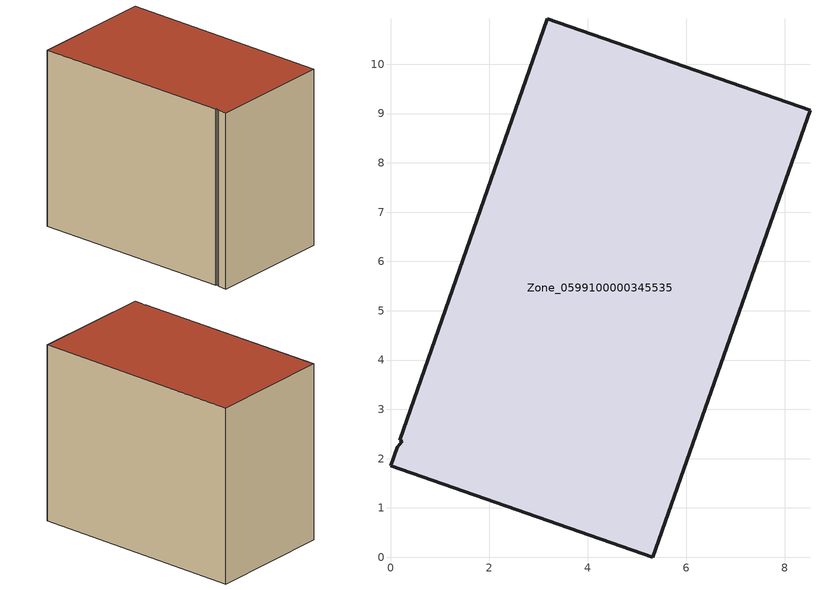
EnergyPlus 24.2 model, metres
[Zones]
Zone_0599100000345535
 floor ground (C_G): 5.32,0 0,1.85 0.13,2.23 0.23,2.35 0.18,2.37 3.18,10.92 8.51,9.06 z0
 wall outside (C_F): 3.18,10.92 0.18,2.37 0.23,2.35 0.13,2.23 0,1.85 5.32,0 8.51,9.06 3.18,10.92 z0:7.99
 roof outside (C_R): 0.13,2.23 0,1.85 5.32,0 8.51,9.06 3.18,10.92 0.18,2.37 0.23,2.35 z7.99
[BUILDING]
Pand.0599100000345535: North Axis=0; Terrain=City; Loads Convergence Tolerance Value=0.04; Temperature Convergence Tolerance Value=0.4; Solar Distribution=FullExterior; Maximum Number of Warmup Days=25; Minimum Number of Warmup Days=1
[Site:Location]
Rotterdam.The.Hague.AP_ZH_NLD Design_Conditions: Latitude=51.96; Longitude=4.45; Time Zone=1; Elevation=-4.5
[SITE:GROUNDTEMPERATURE:BUILDINGSURFACE]
18, 18, 18, 18, 18, 18, 18, 18, 18, 18, 18, 18
[MATERIAL] Thermal Absorptance=0.9; Solar Absorptance=0.7; Visible Absorptance=0.7
Name | Roughness | Thickness | Conductivity | Density | Specific Heat
G.TC.1992-2005 | MediumSmooth | 0.15 | 0.06 | 540 | 1210
F.TC.1992-2005 | Rough | 0.3 | 0.12 | 1920 | 840
R.TC.1992-2005 | MediumRough | 0.2 | 0.08 | 1500 | 1000
[CONSTRUCTION]
C_G: G.TC.1992-2005
C_F: F.TC.1992-2005
C_R: R.TC.1992-2005
[ZONE]
Zone_0599100000345535: Type=1; Multiplier=1; Ceiling Height=Autocalculate; Volume=Autocalculate; Floor Area=autocalculate; Part of Total Floor Area=Yes
[ZONEINFILTRATION:DESIGNFLOWRATE]
Infil_Zone_0599100000345535: Zone or ZoneList or Space or SpaceList=Zone_0599100000345535; Schedule=AlwaysOn; Design Flow Rate Calculation Method=Flow/Area; Flow Rate per Floor Area=0.0015; Constant Term Coefficient=1; Temperature Term Coefficient=0; Velocity Term Coefficient=0; Velocity Squared Term Coefficient=0
[HVACTEMPLATE:ZONE:IDEALLOADSAIRSYSTEM]
Zone_0599100000345535: Maximum Heating Supply Air Temperature=50; Minimum Cooling Supply Air Temperature=13; Maximum Heating Supply Air Humidity Ratio=0.0156; Minimum Cooling Supply Air Humidity Ratio=0.0077; Heating Limit=NoLimit; Cooling Limit=NoLimit; Dehumidification Control Type=ConstantSensibleHeatRatio; Cooling Sensible Heat Ratio=0.7; Dehumidification Setpoint=60; Humidification Control Type=None; Humidification Setpoint=30; Outdoor Air Method=None; Outdoor Air Flow Rate per Person=0.00944; Outdoor Air Flow Rate per Zone Floor Area=0; Outdoor Air Flow Rate per Zone=0; Demand Controlled Ventilation Type=None; Outdoor Air Economizer Type=NoEconomizer; Heat Recovery Type=None; Sensible Heat Recovery Effectiveness=0.7; Latent Heat Recovery Effectiveness=0.65
[ZONECONTROL:THERMOSTAT]
ThermostatControl_Zone_0599100000345535: Zone or ZoneList=Zone_0599100000345535; Control Type Schedule=DualSetpointControlType; Control 1=Thermostat_Zone_0599100000345535; Temperature Difference Between Cutout And Setpoint=0
[THERMOSTATSETPOINT:DUALSETPOINT]
Thermostat_Zone_0599100000345535: Heating Setpoint Temperature Schedule=HeatingSetpoint_Zone_0599100000345535; Cooling Setpoint Temperature Schedule=CoolingSetpoint_Zone_0599100000345535
[SCHEDULE:COMPACT]
HeatingSetpoint_Zone_0599100000345535: Through: 12/31, For: AllDays, Until: 24:00, 21
CoolingSetpoint_Zone_0599100000345535: Through: 12/31, For: AllDays, Until: 24:00, 24
DualSetpointControlType: Through: 12/31, For: AllDays, Until: 24:00, 4
AlwaysOn: Through: 12/31, For: AllDays, Until: 24:00, 1
